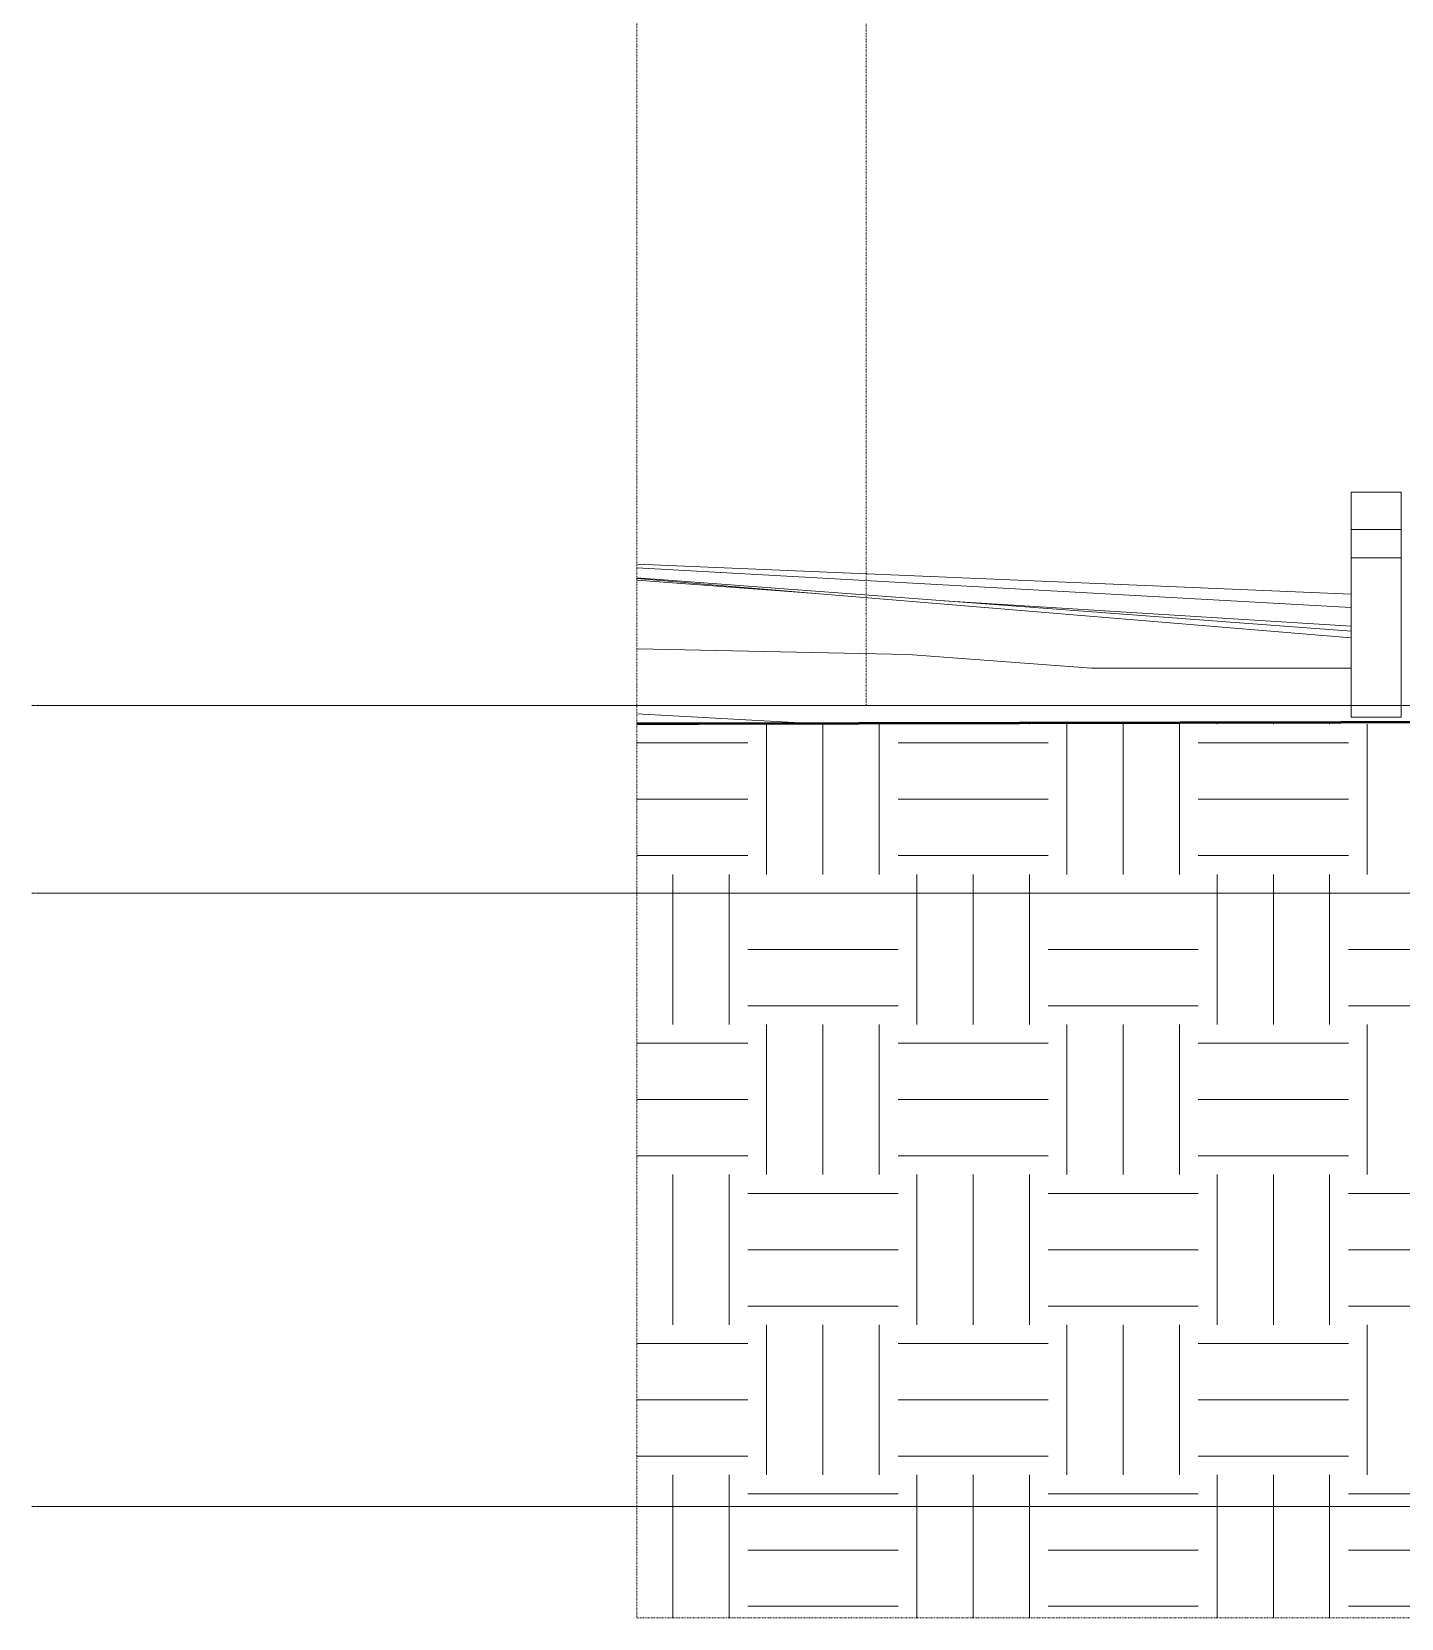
# Model space of a CAD drawing. Header units: inches. Extents: x 9609 to 15463, y -232 to 527.
# Drawn here: x 9609.5 to 9828.4, y -145.9 to 107.7 of the extents above; entities that cross this region are included whole.
import ezdxf

# ---------------------------------------------------------------- set-up
doc = ezdxf.new("R2010")
doc.units = ezdxf.units.IN
doc.header["$MEASUREMENT"] = 0
doc.linetypes.add('Aligning Line 1_8_', pattern=[0.25, 0.125, -0.125])
doc.linetypes.add('Grid Line 1_2_', pattern=[0.875, 0.5, -0.125, 0.125, -0.125])
for name, color, linetype, lineweight in [('0-1', 7, 'Continuous', 5), ('A-FLOR-LEVL-1', 51, 'Grid Line 1_2_', 9), ('C-TOPO', 7, 'Continuous', 9), ('C-TOPO-1', 10, 'Continuous', 50), ('C-TOPO-2', 250, 'Continuous', 9), ('E-LITE-EQPM', 33, 'Continuous', 9), ('G-ANNO-SYMB', 111, 'Aligning Line 1_8_', 9), ('G-ANNO-SYMB-2', 147, 'Aligning Line 1_8_', 9)]:
    doc.layers.add(name, color=color, linetype=linetype, lineweight=lineweight)

# ---------------------------------------------------------------- blocks, each defined once
blk = doc.blocks.new('CTR - 2nd Phase_rvt-1-BUILDING SECTION - EAST_WEST - LOOKING NORTH')
at = {"layer": 'A-FLOR-LEVL-1'}
for p, q in [((9609.49, 0), (12558.48, 0)), ((9609.49, -30), (12558.48, -30)), ((9609.49, -128), (12558.48, -128))]:
    blk.add_line(p, q, dxfattribs=at)
blk = doc.blocks.new('CTR  - Topography_rvt-1-BUILDING SECTION - EAST_WEST - LOOKING NORTH')
at = {"layer": 'C-TOPO'}
h = blk.add_hatch(dxfattribs=at)
h.set_pattern_fill('FP_16', color=256, style=0, pattern_type=2)
h.set_pattern_definition([(0, (10995.947, 72), (24, 24), [24, -24]), (0, (10995.947, 81), (24, 24), [24, -24]), (0, (10995.947, 90), (24, 24), [24, -24]), (90, (10998.947, 93), (-24, 24), [24, -24]), (90, (11007.947, 93), (-24, 24), [24, -24]), (90, (11016.947, 93), (-24, 24), [24, -24])])
h.paths.add_polyline_path([(9706.21, -145.89), (9884.19, -145.89), (9884.19, -134), (9891.19, -134), (9891.19, -6), (9829.86, -6), (9829.86, -2.64), (9770.79, -2.8), (9706.21, -2.93), (9706.21, -61.78)], flags=0)
at = {"layer": 'A-FLOR-LEVL-1'}
for p, q in [((9609.49, 0), (12558.48, 0)), ((9609.49, -128), (12558.48, -128))]:
    blk.add_line(p, q, dxfattribs=at)
at = {"layer": 'C-TOPO-1'}
for p, q in [((9716.05, -2.93), (9706.21, -2.93)), ((9818.76, -2.68), (9716.05, -2.93)), ((9829.86, -2.64), (9818.76, -2.68))]:
    blk.add_line(p, q, dxfattribs=at)
at = {"layer": 'C-TOPO-2'}
for p, q in [((9706.21, 22.6), (9820.42, 17.8)), ((9706.21, 22.03), (9820.42, 15.68)), ((9820.42, 11.89), (9706.21, 20.42)), ((9820.42, 11.89), (9706.21, 20.42)), ((9706.21, 20.3), (9734.76, 17.93)), ((9734.76, 17.93), (9706.21, 20.04)), ((9706.21, 20.04), (9734.76, 17.93)), ((9820.42, 10.84), (9734.76, 17.93)), ((9820.42, 10.84), (9734.76, 17.93)), ((9820.42, 12.72), (9755.31, 16.75)), ((9749.57, 8.17), (9706.21, 9.05)), ((9749.57, 8.17), (9706.21, 9.05)), ((9749.57, 8.17), (9778.88, 6)), ((9749.57, 8.17), (9778.88, 6)), ((9820.42, 6), (9778.88, 6)), ((9820.42, 6), (9778.88, 6)), ((9706.21, -1.32), (9734.31, -2.89)), ((9734.31, -2.89), (9706.21, -1.32)), ((9716.05, -2.93), (9706.21, -2.93)), ((9718.26, -2.93), (9706.21, -2.93)), ((9818.76, -2.68), (9716.05, -2.93)), ((9716.05, -2.93), (9720.07, -2.93)), ((9818.76, -2.68), (9829.86, -2.64))]:
    blk.add_line(p, q, dxfattribs=at)
at = {"layer": 'G-ANNO-SYMB-2'}
for p, q in [((9742.88, 480), (9742.88, 0)), ((9742.88, 0), (12461.76, 0))]:
    blk.add_line(p, q, dxfattribs=at)
blk = doc.blocks.new('CTR - 1st Phase - Common Walls_rvt-1-BUILDING SECTION - EAST_WEST - LOOKING NORTH')
at = {"layer": 'A-FLOR-LEVL-1'}
for p, q in [((9609.49, 0), (12558.48, 0)), ((9609.49, -30), (12558.48, -30)), ((9609.49, -128), (12558.48, -128))]:
    blk.add_line(p, q, dxfattribs=at)
at = {"layer": 'G-ANNO-SYMB-2'}
for p, q in [((9706.24, 526.95), (9706.24, -145.89)), ((9706.24, 526.95), (9706.24, -145.89)), ((9706.21, 0), (12461.76, 0))]:
    blk.add_line(p, q, dxfattribs=at)
blk = doc.blocks.new('Pathway_Cooper_McGraw-Edison _BSC-BRC_Round - Pathway_Cooper_McGraw-Edison _BSC-BRC_Round-2028611-BUILDING SECTION - EAST_WEST - LOOKING NORTH')
at = {"layer": 'E-LITE-EQPM'}
for p, q in [((12255.08, 6.28), (12255.08, 0.28)), ((12255.08, 6.28), (12259.08, 6.28)), ((12259.08, 6.28), (12263.08, 6.28)), ((12263.08, 0.28), (12263.08, 6.28)), ((12259.08, 0.28), (12255.08, 0.28)), ((12255.08, 0.28), (12255.08, -4.22)), ((12255.08, 0.28), (12259.08, 0.28)), ((12263.08, 0.28), (12259.08, 0.28)), ((12259.08, 0.28), (12263.08, 0.28)), ((12263.08, -4.22), (12263.08, 0.28)), ((12259.08, -4.22), (12255.08, -4.22)), ((12255.08, -4.22), (12255.08, -29.72)), ((12255.08, -4.22), (12259.08, -4.22)), ((12263.08, -4.22), (12259.08, -4.22)), ((12259.08, -4.22), (12263.08, -4.22)), ((12263.08, -29.72), (12263.08, -4.22)), ((12259.08, -29.72), (12255.08, -29.72)), ((12263.08, -29.72), (12259.08, -29.72))]:
    blk.add_line(p, q, dxfattribs=at)

msp = doc.modelspace()

# ---------------------------------------------------------------- linework, layer by layer
at = {"layer": 'A-FLOR-LEVL-1'}
for p, q in [((9610.2403, 0), (12557.7313, 0)), ((9610.2403, -30), (12557.7313, -30)), ((9610.2403, -128), (12557.7313, -128))]:
    msp.add_line(p, q, dxfattribs=at)
at = {"layer": 'G-ANNO-SYMB'}
for p, q in [((9706.2403, 526.9531), (9706.2403, -145.8387)), ((9706.2119, 0), (12461.7559, 0)), ((9706.2403, -145.8387), (12461.7559, -145.8387))]:
    msp.add_line(p, q, dxfattribs=at)

# ---------------------------------------------------------------- block references
at = {"layer": '0-1'}
for name in ['CTR - 2nd Phase_rvt-1-BUILDING SECTION - EAST_WEST - LOOKING NORTH', 'CTR - 1st Phase - Common Walls_rvt-1-BUILDING SECTION - EAST_WEST - LOOKING NORTH', 'CTR  - Topography_rvt-1-BUILDING SECTION - EAST_WEST - LOOKING NORTH']:
    msp.add_blockref(name, (0, 0), dxfattribs=at)
at = {"layer": 'E-LITE-EQPM'}
msp.add_blockref('Pathway_Cooper_McGraw-Edison _BSC-BRC_Round - Pathway_Cooper_McGraw-Edison _BSC-BRC_Round-2028611-BUILDING SECTION - EAST_WEST - LOOKING NORTH', (-2434.6565, 27.8451), dxfattribs=at)

doc.saveas('drawing.dxf')
